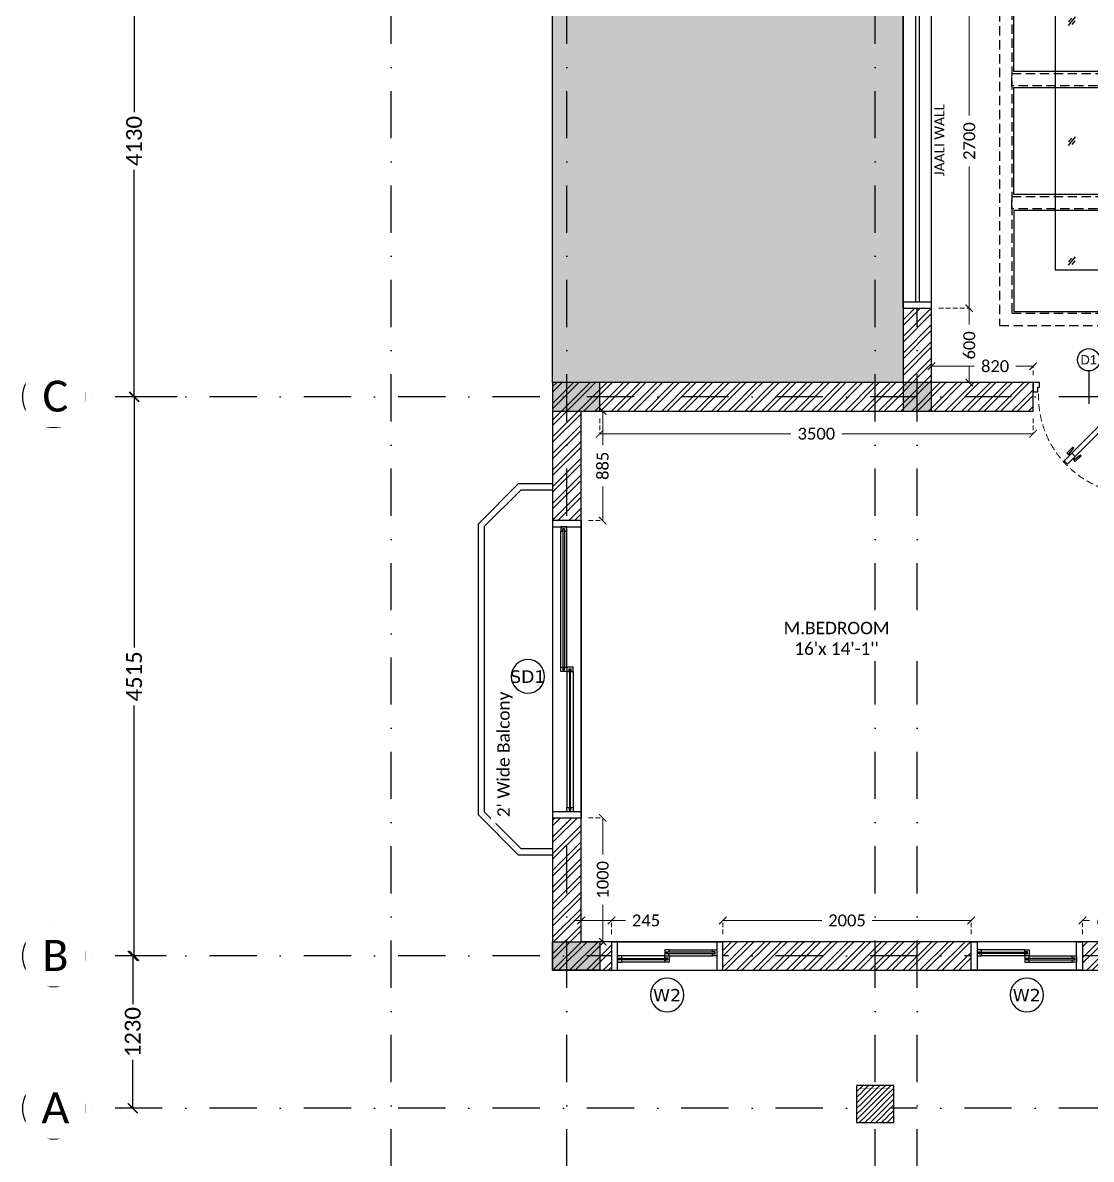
# Model space of a CAD drawing. Header units: millimetres. Extents: x -15000 to 28550, y -17045 to 28620.
# Drawn here: x -4280 to 4350, y -1527 to 7650 of the extents above; entities that cross this region are included whole.
import ezdxf
from ezdxf.enums import TextEntityAlignment as Align

# ---------------------------------------------------------------- set-up
doc = ezdxf.new("R2010")
doc.units = ezdxf.units.MM
doc.header["$LTSCALE"] = 150
for name, pattern in [('3BHK-W(SB)$0$HIDDEN', [0.375, 0.25, -0.125]), ('DASHDOTX2', [50.8, 25.4, -12.7, 0, -12.7]), ('DASHED', [0.75, 0.5, -0.25])]:
    doc.linetypes.add(name, pattern=pattern)
for name, color, linetype in [('ad-Column', 3, 'Continuous'), ('ad-Column Hatch', 125, 'Continuous'), ('ad-Door', 11, 'Continuous'), ('ad-Elevation 10', 8, 'Continuous'), ('ad-Furniture', 8, 'Continuous'), ('ad-Grid', 8, 'DASHDOTX2'), ('ad-MS Columns', 1, 'Continuous'), ('ad-Railing', 6, 'Continuous'), ('ad-RCC', 3, 'Continuous'), ('ad-RCC Hatch', 125, 'Continuous'), ('ad-Text main', 7, 'Continuous'), ('ad-Text Main_Door&window Label', 7, 'Continuous'), ('ad-Wall', 240, 'Continuous'), ('ad-Wall hatch', 8, 'Continuous')]:
    doc.layers.add(name, color=color, linetype=linetype)
doc.layers.add('ad-Dimension', color=5, linetype='Continuous', lineweight=0, true_color=0x0000ff)
doc.layers.add('ad-Glass Sectionline', color=140, linetype='Continuous', true_color=0x00bfff)
doc.layers.add('ad-Verandah', color=7, linetype='Continuous', true_color=0xa57c52)
doc.layers.get('ad-Furniture').off()
doc.styles.add('6 U T S R N_Typical Floor Plan$0$3BHK-E(NB)$0$grid_text', font='verdana.ttf', dxfattribs={"width": 0.9})
doc.styles.add('New Text Style', font='arial.ttf', dxfattribs={"height": 100})
doc.styles.get("Standard").update_dxf_attribs({"font": 'calibril.ttf'})
doc.dimstyles.new('A-75-DIM-INT (Framing)', dxfattribs={"dimscale": 100, "dimtxt": 0.8, "dimasz": 0.5, "dimexe": 0, "dimexo": 0.5, "dimgap": 0.5, "dimtad": 0, "dimdec": 0, "dimdsep": 46, "dimtxsty": 'Standard', "dimblk": 'ARCHTICK', "dimcen": 0.025, "dimclrd": 256, "dimclre": 256, "dimclrt": 256, "dimazin": 2, "dimtfac": 1, "dimtdec": 0, "dimtmove": 1, "dimatfit": 0, "dimldrblk": 'ARCHTICK', "dimfxl": 1, "dimtfill": 1, "dimtolj": 1, "dimtzin": 0, "dimarcsym": 0})

# ---------------------------------------------------------------- blocks, each defined once
blk = doc.blocks.new('_ArchTick')
at = {"color": 0, "linetype": 'ByBlock', "const_width": 0.15}
blk.add_lwpolyline([(-0.5, -0.5), (0.5, 0.5)], dxfattribs=at)
blk = doc.blocks.new('*D198')
at = {"layer": 'ad-Dimension', "lineweight": -2}
for p, q in [((-3032, 8760), (-3460.2, 8760)), ((-3380.2, 8760), (-3380.2, 6928.5)), ((-3380.2, 4630), (-3380.2, 6461.5)), ((-3132.1, 4630), (-3460.2, 4630))]:
    blk.add_line(p, q, dxfattribs=at)
at = {"layer": 'Defpoints', "color": 0}
for p in [(-2952, 8760), (-3380.2, 4630), (-3052.1, 4630)]:
    blk.add_point(p, dxfattribs=at)
at = {"layer": 'ad-Dimension', "lineweight": -2, "xscale": 80, "yscale": 80, "zscale": 80}
for p, rotation in [((-3380.2, 8760), 90), ((-3380.2, 4630), 270)]:
    blk.add_blockref('_ArchTick', p, dxfattribs=dict(at, rotation=rotation))
at = {"layer": 'ad-Dimension', "insert": (-3380.2, 6695), "char_height": 128, "attachment_point": 5, "rotation": 90, "bg_fill": 3, "box_fill_scale": 1.1, "bg_fill_color": 257, "bg_fill_transparency": 0}
blk.add_mtext('\\A1;4130', dxfattribs=at)
blk = doc.blocks.new('*D199')
at = {"layer": 'ad-Dimension', "lineweight": -2}
for p, q in [((-3032, 4630), (-3460.2, 4630)), ((-3380.2, 4630), (-3380.2, 2606.7)), ((-3380.2, 115), (-3380.2, 2138.3)), ((-3132.1, 115), (-3460.2, 115))]:
    blk.add_line(p, q, dxfattribs=at)
at = {"layer": 'Defpoints', "color": 0}
for p in [(-2952, 4630), (-3380.2, 115), (-3052.1, 115)]:
    blk.add_point(p, dxfattribs=at)
at = {"layer": 'ad-Dimension', "lineweight": -2, "xscale": 80, "yscale": 80, "zscale": 80}
for p, rotation in [((-3380.2, 4630), 90), ((-3380.2, 115), 270)]:
    blk.add_blockref('_ArchTick', p, dxfattribs=dict(at, rotation=rotation))
at = {"layer": 'ad-Dimension', "insert": (-3380.2, 2372.5), "char_height": 128, "attachment_point": 5, "rotation": 90, "bg_fill": 3, "box_fill_scale": 1.1, "bg_fill_color": 257, "bg_fill_transparency": 0}
blk.add_mtext('\\A1;4515', dxfattribs=at)
blk = doc.blocks.new('*D200')
at = {"layer": 'ad-Dimension', "lineweight": -2}
for p, q in [((-3121, 115), (-3471.3, 115)), ((-3391.3, 115), (-3391.3, -275.1)), ((-3391.3, -1115), (-3391.3, -724.9)), ((-3210.1, -1115), (-3471.3, -1115))]:
    blk.add_line(p, q, dxfattribs=at)
at = {"layer": 'Defpoints', "color": 0}
for p in [(-3041, 115), (-3391.3, -1115), (-3130.1, -1115)]:
    blk.add_point(p, dxfattribs=at)
at = {"layer": 'ad-Dimension', "lineweight": -2, "xscale": 80, "yscale": 80, "zscale": 80}
for p, rotation in [((-3391.3, 115), 90), ((-3391.3, -1115), 270)]:
    blk.add_blockref('_ArchTick', p, dxfattribs=dict(at, rotation=rotation))
at = {"layer": 'ad-Dimension', "insert": (-3391.3, -500), "char_height": 128, "attachment_point": 5, "rotation": 90, "bg_fill": 3, "box_fill_scale": 1.1, "bg_fill_color": 257, "bg_fill_transparency": 0}
blk.add_mtext('\\A1;1230', dxfattribs=at)
blk = doc.blocks.new('zw$6CCD')
at = {"transparency": 33554559}
h = blk.add_hatch(dxfattribs=at)
h.set_pattern_fill('GRASS', color=74, angle=180)
h.set_pattern_definition([(270, (2825, -5725), (17.96051, -17.96051), [4.7625, -31.15852]), (225, (2825, -5725), (17.96051, -17.96051), [4.7625, -20.6375]), (315, (2825, -5725), (17.96051, 17.96051), [4.7625, -20.6375])])
h.paths.add_polyline_path([(2830, -8875), (0, -8875), (0, -4975), (2830, -4975)])
h = blk.add_hatch(color=256, dxfattribs=at)
h.dxf.hatch_style = 1
h.set_gradient(color1=(153, 204, 0), color2=(63, 127, 0), tint=1, name='INVSPHERICAL')
h.paths.add_polyline_path([(2830, -8875), (0, -8875), (0, -4975), (2830, -4975)])
at = {"layer": 'ad-Elevation 10'}
blk.add_lwpolyline([(2830, -8875), (0, -8875), (0, -4975), (2830, -4975)], close=True, dxfattribs=at)
blk = doc.blocks.new('zw$EEF9')
at = {"layer": 'ad-Glass Sectionline'}
for points in [[(-28.2, -34.6), (28.2, 34.6)], [(-26.8, -5.8), (-3.4, 23.4)], [(-0.3, -27.4), (23.6, 1.4)]]:
    blk.add_lwpolyline(points, dxfattribs=at)
blk = doc.blocks.new('A$C27ce84ff')
at = {"true_color": 0x7f5f3f, "transparency": 33554610}
h = blk.add_hatch(dxfattribs=at)
h.set_pattern_fill('DOTS', color=37, scale=20, angle=360)
h.set_pattern_definition([(360, (-800139.518, 271344.397), (15.875, 31.75), [0, -31.75])])
h.paths.add_polyline_path([(450, -2530), (2915, -2530), (2915, -450), (450, -450)])
at = {"layer": 'ad-Elevation 10', "linetype": 'DASHED'}
for points in [[(0, -2980), (3365, -2980), (3365, 0), (0, 0)], [(100, -2880), (3265, -2880), (3265, -100), (100, -100)], [(1071.7, -100), (1171.7, -100), (1171.7, -2880), (1071.7, -2880)], [(2193.3, -100), (2293.3, -100), (2293.3, -2880), (2193.3, -2880)], [(100, -943.3), (3265, -943.3), (3265, -1043.3), (100, -1043.3)], [(100, -1936.7), (3265, -1936.7), (3265, -2036.7), (100, -2036.7)]]:
    blk.add_lwpolyline(points, close=True, dxfattribs=at)
at = {"layer": 'ad-Elevation 10'}
blk.add_lwpolyline([(450, -2530), (2915, -2530), (2915, -450), (450, -450)], close=True, dxfattribs=at)
at = {"layer": 'ad-Glass Sectionline', "transparency": 33554585}
for points in [[(115, -115), (1056.7, -115), (1056.7, -928.3), (115, -928.3)], [(1186.7, -115), (2178.3, -115), (2178.3, -928.3), (1186.7, -928.3)], [(2308.3, -115), (3250, -115), (3250, -928.3), (2308.3, -928.3)], [(115, -1058.3), (1056.7, -1058.3), (1056.7, -1921.7), (115, -1921.7)], [(1186.7, -1058.3), (2178.3, -1058.3), (2178.3, -1921.7), (1186.7, -1921.7)], [(2308.3, -1058.3), (3250, -1058.3), (3250, -1921.7), (2308.3, -1921.7)], [(1056.7, -2051.7), (115, -2051.7), (115, -2865), (1056.7, -2865)], [(1186.7, -2051.7), (2178.3, -2051.7), (2178.3, -2865), (1186.7, -2865)], [(2308.3, -2051.7), (3250, -2051.7), (3250, -2865), (2308.3, -2865)]]:
    blk.add_lwpolyline(points, close=True, dxfattribs=at)
for p in [(585.8, -521.7), (1682.5, -521.7), (2779.2, -521.7), (585.8, -1490), (1682.4, -1488.3), (2779.2, -1490), (585.8, -2458.3), (1682.5, -2458.3), (2779.2, -2458.3)]:
    blk.add_blockref('zw$EEF9', p)
at = {"layer": 'ad-Text main', "insert": (1682.5, 80.9), "char_height": 80, "width": 1164.819, "attachment_point": 5}
blk.add_mtext('SKYLIGHT ABOVE', dxfattribs=at)
blk = doc.blocks.new('zw$66EE')
blk.add_blockref('A$C27ce84ff', (3610, 8185))
blk = doc.blocks.new('6 U T S R N_Typical Floor Plan$0$ad_Window Tag')
blk.add_circle((0, 0), 150)
at = {"style": '6 U T S R N_Typical Floor Plan$0$3BHK-E(NB)$0$grid_text', "width": 0.9}
blk.add_attdef('D1', text='', height=125, dxfattribs=at).set_placement((0, 0), align=Align.MIDDLE_CENTER)
blk = doc.blocks.new('zw$6540')
at = {"layer": 'ad-Text Main_Door&window Label'}
ref = blk.add_blockref('6 U T S R N_Typical Floor Plan$0$ad_Window Tag', (925, -200), dxfattribs=dict(at, xscale=-0.9, yscale=0.9, zscale=0.9))
ref.add_attrib('D1', 'W2', dxfattribs={"height": 101.25, "rotation": 2160, "style": '6 U T S R N_Typical Floor Plan$0$3BHK-E(NB)$0$grid_text'}).set_placement((924, -202.1), align=Align.MIDDLE_CENTER)
ref = blk.add_blockref('6 U T S R N_Typical Floor Plan$0$ad_Window Tag', (3830, -200), dxfattribs=dict(at, xscale=-0.9, yscale=0.9, zscale=0.9))
ref.add_attrib('D1', 'W2', dxfattribs={"height": 101.25, "rotation": 2160, "style": '6 U T S R N_Typical Floor Plan$0$3BHK-E(NB)$0$grid_text'}).set_placement((3829, -202.1), align=Align.MIDDLE_CENTER)
at = {"layer": 'ad-Text main', "insert": (-384.4, 2354.5), "char_height": 100, "width": 2237.11, "attachment_point": 5, "rotation": 90, "bg_fill": 2}
blk.add_mtext("\\pxqd;2' Wide Balcony", dxfattribs=at)
at = {"layer": 'ad-Text main', "insert": (2293.2, 2679.1), "char_height": 100, "width": 1741.287, "attachment_point": 5, "bg_fill": 2}
blk.add_mtext("M.BEDROOM^J16'x 14'-1''", dxfattribs=at)
at = {"layer": 'ad-Text Main_Door&window Label'}
ref = blk.add_blockref('6 U T S R N_Typical Floor Plan$0$ad_Window Tag', (-200, 2372.5), dxfattribs=dict(at, xscale=-0.9, yscale=0.9, zscale=0.9))
ref.add_attrib('D1', 'SD1', dxfattribs={"height": 101.25, "rotation": 2160, "style": '6 U T S R N_Typical Floor Plan$0$3BHK-E(NB)$0$grid_text'}).set_placement((-201, 2370.4), align=Align.MIDDLE_CENTER)
blk = doc.blocks.new('*U149')
for p, q in [((-8, -111), (-42, -111)), ((-25, -128), (-25, -94)), ((-811, -761), (-796, -776)), ((-746, -826), (-761, -811))]:
    blk.add_line(p, q)
for points in [[(-1150, -100), (-1150, -50), (-1129, -50), (-1129, -36), (-1129, 0), (-1200, 0), (-1200, -100)], [(-50, -100), (0, -100), (0, 0), (-71, 0), (-71, -36), (-71, -50), (-50, -50)], [(-50, -100), (-131, -181), (-166, -145), (-85, -65)], [(-131, -181), (-747, -797), (-782, -762), (-166, -145)], [(-828, -878), (-747, -797), (-782, -762), (-863, -842)]]:
    blk.add_lwpolyline(points, close=True)
for points in [[(-808, -787), (-836, -760), (-773, -697), (-765, -705), (-822, -774)], [(-773, -823), (-745, -850), (-683, -788), (-690, -780), (-759, -837)]]:
    blk.add_lwpolyline(points)
blk.add_circle((-25, -111), 11.1)
at = {"color": 8, "linetype": 'DASHED', "lineweight": 0}
blk.add_arc((-93, -153), 1047, 178.1881, 271.8119, dxfattribs=at)
at = {"layer": 'ad-Text Main_Door&window Label'}
blk.add_line((-600, 125), (-600, -230), dxfattribs=at)
blk.add_circle((-600, 245), 120, dxfattribs=at)
at = {"layer": 'ad-Text Main_Door&window Label', "style": 'New Text Style'}
blk.add_attdef('D1', text='', height=100, dxfattribs=at).set_placement((-600, 245), align=Align.MIDDLE_CENTER)
blk = doc.blocks.new('$ZCDB_AUDIT_GENERATED_C77D')
blk.add_wipeout([(0, 230), (2400, 230), (2400, 0), (0, 0)]).dxf.layer = 'ad-Elevation 10'
at = {"layer": 'ad-Elevation 10'}
for points in [[(2400, 230), (0, 230)], [(2400, 0), (0, 0)]]:
    blk.add_lwpolyline(points, dxfattribs=at)
for points in [[(50, 0), (50, 230), (0, 230), (0, 0)], [(2350, 0), (2400, 0), (2400, 230), (2350, 230)], [(85, 83), (85, 65), (50, 65), (50, 115), (85, 115), (85, 97), (63, 97), (63, 83)], [(1217.5, 133), (1217.5, 115), (1182.5, 115), (1182.5, 165), (1217.5, 165), (1217.5, 147), (1195.5, 147), (1195.5, 133)], [(1182.5, 83), (1182.5, 65), (1217.5, 65), (1217.5, 115), (1182.5, 115), (1182.5, 97), (1204.5, 97), (1204.5, 83)], [(2315, 133), (2315, 115), (2350, 115), (2350, 165), (2315, 165), (2315, 147), (2337, 147), (2337, 133)]]:
    blk.add_lwpolyline(points, close=True, dxfattribs=at)
at = {"layer": 'ad-Glass Sectionline'}
for points in [[(1200, 95), (65, 95), (65, 85), (1200, 85)], [(1200, 145), (2335, 145), (2335, 135), (1200, 135)]]:
    blk.add_lwpolyline(points, close=True, dxfattribs=at)
for points in [[(1182.5, 115), (85, 115)], [(1217.5, 165), (2315, 165)], [(1217.5, 115), (2315, 115)], [(1182.5, 65), (85, 65)]]:
    blk.add_lwpolyline(points, dxfattribs=at)
blk = doc.blocks.new('*U144')
blk.add_blockref('$ZCDB_AUDIT_GENERATED_C77D', (0, 0))
blk = doc.blocks.new('$ZCDB_AUDIT_GENERATED_C7DC')
blk.add_wipeout([(0, 230), (900, 230), (900, 0), (0, 0)]).dxf.layer = 'ad-Elevation 10'
at = {"layer": 'ad-Elevation 10'}
for points in [[(900, 230), (0, 230)], [(900, 0), (0, 0)]]:
    blk.add_lwpolyline(points, dxfattribs=at)
for points in [[(50, 0), (50, 230), (0, 230), (0, 0)], [(850, 0), (900, 0), (900, 230), (850, 230)], [(85, 83), (85, 65), (50, 65), (50, 115), (85, 115), (85, 97), (63, 97), (63, 83)], [(467.5, 133), (467.5, 115), (432.5, 115), (432.5, 165), (467.5, 165), (467.5, 147), (445.5, 147), (445.5, 133)], [(432.5, 83), (432.5, 65), (467.5, 65), (467.5, 115), (432.5, 115), (432.5, 97), (454.5, 97), (454.5, 83)], [(815, 133), (815, 115), (850, 115), (850, 165), (815, 165), (815, 147), (837, 147), (837, 133)]]:
    blk.add_lwpolyline(points, close=True, dxfattribs=at)
at = {"layer": 'ad-Glass Sectionline'}
for points in [[(450, 95), (65, 95), (65, 85), (450, 85)], [(450, 145), (835, 145), (835, 135), (450, 135)]]:
    blk.add_lwpolyline(points, close=True, dxfattribs=at)
for points in [[(432.5, 115), (85, 115)], [(467.5, 165), (815, 165)], [(467.5, 115), (815, 115)], [(432.5, 65), (85, 65)]]:
    blk.add_lwpolyline(points, dxfattribs=at)
blk = doc.blocks.new('*U145')
blk.add_blockref('$ZCDB_AUDIT_GENERATED_C7DC', (0, 0))
blk = doc.blocks.new('zw$7F57')
at = {"layer": 'ad-Text main', "insert": (294.2, 7.4), "char_height": 80, "width": 631.603, "attachment_point": 5, "rotation": 90}
blk.add_mtext('JAALI WALL', dxfattribs=at)
blk.add_wipeout([(230, 1350), (230, -1350), (0, -1350), (0, 1350)]).dxf.layer = 'ad-Elevation 10'
at = {"layer": 'ad-Elevation 10'}
for points in [[(0, 1300), (230, 1300), (230, 1350), (0, 1350)], [(0, -1300), (0, -1350), (230, -1350), (230, -1300)]]:
    blk.add_lwpolyline(points, close=True, dxfattribs=at)
for points in [[(0, -1350), (0, 1350)], [(100, 1300), (100, -1300)], [(130, 1300), (130, -1300)], [(230, -1350), (230, 1350)]]:
    blk.add_lwpolyline(points, dxfattribs=at)
blk = doc.blocks.new('zw$6266')
at = {"layer": 'ad-Wall hatch', "transparency": 33554610}
h = blk.add_hatch(dxfattribs=at)
h.set_pattern_fill('ANSI32', color=256, scale=10)
h.set_pattern_definition([(45, (388744.33, 102900.03), (-67.35192, 67.35192), []), (45, (388789.235, 102900.03), (-67.35192, 67.35192), [])])
h.paths.add_polyline_path([(230, 8875), (230, 9105), (0, 9105), (0, 8645), (2830, 8645), (2830, 4745), (0, 4745), (0, 0), (9240, 0), (9240, 230), (8540, 230), (8540, 4745), (8310, 4745), (8310, 230), (230, 230), (230, 4515), (3880, 4515), (3880, 4745), (3060, 4745), (3060, 8875)])
at = {"layer": 'ad-Railing', "elevation": 0}
for points in [[(0, 930), (-275, 930), (-600, 1255), (-600, 3605), (-275, 3930), (0, 3930)], [(0, 980), (-254.3, 980), (-550, 1275.7), (-550, 3584.3), (-254.3, 3880), (0, 3880)]]:
    blk.add_lwpolyline(points, dxfattribs=at)
at = {"layer": 'ad-Door', "ltscale": 5, "xscale": 0.7499999997027537, "yscale": 0.7499999997027537, "zscale": 0.7499999997027537}
blk.add_blockref('*U149', (4780, 4745), dxfattribs=at).add_auto_attribs({'D1': 'D1'})
for name, p, rotation in [('*U144', (230, 1230), 90), ('*U145', (1375, 230), 179.9999999999999)]:
    blk.add_blockref(name, p, dxfattribs=dict(rotation=rotation))
at = {"xscale": -1, "rotation": 179.9999999999999}
blk.add_blockref('*U145', (3380, 230), dxfattribs=at)
at = {"layer": 'ad-Furniture'}
blk.add_blockref('zw$7F57', (2830, 6695), dxfattribs=at)
at = {"layer": 'ad-Wall'}
blk.add_lwpolyline([(230, 8875), (230, 9105), (0, 9105), (0, 8645), (2830, 8645), (2830, 4745), (0, 4745), (0, 0), (9240, 0), (9240, 230), (8540, 230), (8540, 4745), (8310, 4745), (8310, 230), (230, 230), (230, 4515), (3880, 4515), (3880, 4745), (3060, 4745), (3060, 8875)], close=True, dxfattribs=at)
blk = doc.blocks.new('zw$B0BD')
blk.add_wipeout([(0, 0), (250, 0), (250, -250), (0, -250)])
at = {"layer": 'ad-MS Columns'}
h = blk.add_hatch(dxfattribs=at)
h.set_pattern_fill('ANSI31', color=256, scale=10)
h.set_pattern_definition([(45, (4e-12, -250), (-22.4506, 22.4506), [])])
h.paths.add_polyline_path([(0, 0), (250, 0), (250, -250), (0, -250)])
at = {"layer": 'ad-MS Columns', "const_width": 1}
blk.add_lwpolyline([(0, 0), (250, 0), (250, -250), (0, -250)], close=True, dxfattribs=at)
blk = doc.blocks.new('A$Cc8f236af')
at = {"layer": 'ad-MS Columns'}
blk.add_blockref('zw$B0BD', (-9640, -14575), dxfattribs=at)
blk = doc.blocks.new('zw$6AA0')
at = {"layer": 'ad-Column Hatch', "transparency": 33554687}
h = blk.add_hatch(color=256, dxfattribs=at)
h.dxf.hatch_style = 1
h.paths.add_polyline_path([(0, -230), (380, -230), (380, 0), (0, 0)])
at = {"layer": 'ad-Column'}
blk.add_lwpolyline([(0, -230), (380, -230), (380, 0), (0, 0)], close=True, dxfattribs=at)
blk = doc.blocks.new('zw$C199')
at = {"layer": 'ad-Column Hatch', "transparency": 33554687}
h = blk.add_hatch(color=256, dxfattribs=at)
h.dxf.hatch_style = 1
h.paths.add_polyline_path([(0, 0), (230, 0), (230, 230), (0, 230)])
at = {"layer": 'ad-Column'}
blk.add_lwpolyline([(0, 0), (230, 0), (230, 230), (0, 230)], close=True, dxfattribs=at)
blk = doc.blocks.new('A$C42b14ea2')
at = {"layer": 'ad-RCC Hatch', "transparency": 33554687}
h = blk.add_hatch(dxfattribs=at)
h.set_pattern_fill('ANSI31', color=256, scale=10)
h.set_pattern_definition([(45, (13250, 8645), (-22.45064, 22.45064), [])])
h.paths.add_polyline_path([(0, 0), (300, 0), (300, 300), (0, 300)])
at = {"layer": 'ad-RCC'}
blk.add_lwpolyline([(0, 0), (300, 0), (300, 300), (0, 300)], close=True, dxfattribs=at)
blk = doc.blocks.new('1625W_Columns')
at = {"layer": 'ad-Column'}
for name, p, rotation in [('zw$6AA0', (0, 4745), 359.9999999999993), ('zw$C199', (2830, 4515), 359.9999999999999)]:
    blk.add_blockref(name, p, dxfattribs=dict(at, rotation=rotation))
at = {"layer": 'ad-Column', "xscale": -1, "rotation": 179.9999999999999}
blk.add_blockref('zw$6AA0', (0, 0), dxfattribs=at)
at = {"layer": 'ad-RCC'}
blk.add_blockref('A$C42b14ea2', (2455, -1230), dxfattribs=at)
blk = doc.blocks.new('1625_West Villa')
at = {"layer": 'ad-Verandah'}
blk.add_blockref('zw$6CCD', (0, 13620), dxfattribs=at)
at = {"layer": 'ad-Furniture'}
blk.add_blockref('zw$66EE', (0, 0), dxfattribs=at)
blk.add_blockref('zw$6266', (0, 0))
blk.add_blockref('1625W_Columns', (0, 0))
at = {"layer": 'ad-MS Columns'}
blk.add_blockref('A$Cc8f236af', (12120, 13620), dxfattribs=at)
at = {"layer": 'ad-Text main'}
blk.add_blockref('zw$6540', (0, 0), dxfattribs=at)
blk = doc.blocks.new('*D39')
at = {"layer": 'ad-Dimension', "linetype": '3BHK-W(SB)$0$HIDDEN', "lineweight": -2}
for p, q in [((3120, -5575), (3365.2, -5575)), ((3120, -8275), (3365.2, -8275))]:
    blk.add_line(p, q, dxfattribs=at)
at = {"layer": 'ad-Dimension', "lineweight": -2}
for p, q in [((3365.2, -5575), (3365.2, -6719.3)), ((3365.2, -8275), (3365.2, -7130.7))]:
    blk.add_line(p, q, dxfattribs=at)
at = {"layer": 'Defpoints', "color": 0}
for p in [(3060, -5575), (3060, -8275), (3365.2, -8275)]:
    blk.add_point(p, dxfattribs=at)
at = {"layer": 'ad-Dimension', "lineweight": -2, "xscale": 60, "yscale": 60, "zscale": 60}
for p, rotation in [((3365.2, -5575), 90), ((3365.2, -8275), 270)]:
    blk.add_blockref('_ArchTick', p, dxfattribs=dict(at, rotation=rotation))
at = {"layer": 'ad-Dimension', "insert": (3365.2, -6925), "char_height": 96, "attachment_point": 5, "rotation": 90, "bg_fill": 3, "box_fill_scale": 1.1, "bg_fill_color": 257, "bg_fill_transparency": 0}
blk.add_mtext('\\A1;2700', dxfattribs=at)
blk = doc.blocks.new('*D40')
at = {"layer": 'ad-Dimension', "linetype": '3BHK-W(SB)$0$HIDDEN', "lineweight": -2}
for p, q in [((3120, -8275), (3365.2, -8275)), ((3120, -8875), (3365.2, -8875))]:
    blk.add_line(p, q, dxfattribs=at)
at = {"layer": 'ad-Dimension', "lineweight": -2}
for p, q in [((3365.2, -8275), (3365.2, -8407.3)), ((3365.2, -8875), (3365.2, -8742.7))]:
    blk.add_line(p, q, dxfattribs=at)
at = {"layer": 'Defpoints', "color": 0}
for p in [(3060, -8275), (3060, -8875), (3365.2, -8875)]:
    blk.add_point(p, dxfattribs=at)
at = {"layer": 'ad-Dimension', "lineweight": -2, "xscale": 60, "yscale": 60, "zscale": 60}
for p, rotation in [((3365.2, -8275), 90), ((3365.2, -8875), 270)]:
    blk.add_blockref('_ArchTick', p, dxfattribs=dict(at, rotation=rotation))
at = {"layer": 'ad-Dimension', "insert": (3365.2, -8575), "char_height": 96, "attachment_point": 5, "rotation": 90, "bg_fill": 3, "box_fill_scale": 1.1, "bg_fill_color": 257, "bg_fill_transparency": 0}
blk.add_mtext('\\A1;600', dxfattribs=at)
blk = doc.blocks.new('*D59')
at = {"layer": 'ad-Dimension', "linetype": '3BHK-W(SB)$0$HIDDEN', "lineweight": -2}
for p, q in [((380, -9165), (380, -9288.6)), ((3880, -9165), (3880, -9288.6))]:
    blk.add_line(p, q, dxfattribs=at)
at = {"layer": 'ad-Dimension', "lineweight": -2}
for p, q in [((380, -9288.6), (1923.8, -9288.6)), ((3880, -9288.6), (2336.2, -9288.6))]:
    blk.add_line(p, q, dxfattribs=at)
at = {"layer": 'Defpoints', "color": 0}
for p in [(380, -9105), (3880, -9105), (3880, -9288.6)]:
    blk.add_point(p, dxfattribs=at)
at = {"layer": 'ad-Dimension', "lineweight": -2, "xscale": 60, "yscale": 60, "zscale": 60, "rotation": 180}
blk.add_blockref('_ArchTick', (380, -9288.6), dxfattribs=at)
at = {"layer": 'ad-Dimension', "lineweight": -2, "xscale": 60, "yscale": 60, "zscale": 60}
blk.add_blockref('_ArchTick', (3880, -9288.6), dxfattribs=at)
at = {"layer": 'ad-Dimension', "insert": (2130, -9288.6), "char_height": 96, "attachment_point": 5, "bg_fill": 3, "box_fill_scale": 1.1, "bg_fill_color": 257, "bg_fill_transparency": 0}
blk.add_mtext('\\A1;3500', dxfattribs=at)
blk = doc.blocks.new('*D60')
at = {"layer": 'ad-Dimension', "linetype": '3BHK-W(SB)$0$HIDDEN', "lineweight": -2}
for p, q in [((290, -9105), (404.5, -9105)), ((290, -9990), (404.5, -9990))]:
    blk.add_line(p, q, dxfattribs=at)
at = {"layer": 'ad-Dimension', "lineweight": -2}
for p, q in [((404.5, -9105), (404.5, -9380.9)), ((404.5, -9990), (404.5, -9714.1))]:
    blk.add_line(p, q, dxfattribs=at)
at = {"layer": 'Defpoints', "color": 0}
for p in [(230, -9105), (230, -9990), (404.5, -9990)]:
    blk.add_point(p, dxfattribs=at)
at = {"layer": 'ad-Dimension', "lineweight": -2, "xscale": 60, "yscale": 60, "zscale": 60}
for p, rotation in [((404.5, -9105), 90), ((404.5, -9990), 270)]:
    blk.add_blockref('_ArchTick', p, dxfattribs=dict(at, rotation=rotation))
at = {"layer": 'ad-Dimension', "insert": (404.5, -9547.5), "char_height": 96, "attachment_point": 5, "rotation": 90, "bg_fill": 3, "box_fill_scale": 1.1, "bg_fill_color": 257, "bg_fill_transparency": 0}
blk.add_mtext('\\A1;885', dxfattribs=at)
blk = doc.blocks.new('*D61')
at = {"layer": 'ad-Dimension', "linetype": '3BHK-W(SB)$0$HIDDEN', "lineweight": -2}
for p, q in [((290, -12390), (404.5, -12390)), ((290, -13390), (404.5, -13390))]:
    blk.add_line(p, q, dxfattribs=at)
at = {"layer": 'ad-Dimension', "lineweight": -2}
for p, q in [((404.5, -12390), (404.5, -12686.6)), ((404.5, -13390), (404.5, -13093.4))]:
    blk.add_line(p, q, dxfattribs=at)
at = {"layer": 'Defpoints', "color": 0}
for p in [(230, -12390), (230, -13390), (404.5, -13390)]:
    blk.add_point(p, dxfattribs=at)
at = {"layer": 'ad-Dimension', "lineweight": -2, "xscale": 60, "yscale": 60, "zscale": 60}
for p, rotation in [((404.5, -12390), 90), ((404.5, -13390), 270)]:
    blk.add_blockref('_ArchTick', p, dxfattribs=dict(at, rotation=rotation))
at = {"layer": 'ad-Dimension', "insert": (404.5, -12890), "char_height": 96, "attachment_point": 5, "rotation": 90, "bg_fill": 3, "box_fill_scale": 1.1, "bg_fill_color": 257, "bg_fill_transparency": 0}
blk.add_mtext('\\A1;1000', dxfattribs=at)
blk = doc.blocks.new('*D62')
at = {"layer": 'ad-Dimension', "lineweight": -2}
for p, q in [((230, -13218.6), (170, -13218.6)), ((230, -13218.6), (475, -13218.6)), ((475, -13218.6), (588.7, -13218.6)), ((475, -13218.6), (535, -13218.6))]:
    blk.add_line(p, q, dxfattribs=at)
at = {"layer": 'ad-Dimension', "linetype": '3BHK-W(SB)$0$HIDDEN', "lineweight": -2}
for p, q in [((230, -13330), (230, -13218.6)), ((475, -13330), (475, -13218.6))]:
    blk.add_line(p, q, dxfattribs=at)
at = {"layer": 'Defpoints', "color": 0}
for p in [(475, -13218.6), (230, -13390), (475, -13390)]:
    blk.add_point(p, dxfattribs=at)
at = {"layer": 'ad-Dimension', "lineweight": -2, "xscale": 60, "yscale": 60, "zscale": 60}
blk.add_blockref('_ArchTick', (230, -13218.6), dxfattribs=at)
at = {"layer": 'ad-Dimension', "lineweight": -2, "xscale": 60, "yscale": 60, "zscale": 60, "rotation": 180}
blk.add_blockref('_ArchTick', (475, -13218.6), dxfattribs=at)
at = {"layer": 'ad-Dimension', "insert": (753.9, -13218.6), "char_height": 96, "attachment_point": 5, "bg_fill": 3, "box_fill_scale": 1.1, "bg_fill_color": 257, "bg_fill_transparency": 0}
blk.add_mtext('\\A1;245', dxfattribs=at)
blk = doc.blocks.new('*D63')
at = {"layer": 'ad-Dimension', "linetype": '3BHK-W(SB)$0$HIDDEN', "lineweight": -2}
for p, q in [((1375, -13330), (1375, -13218.6)), ((3380, -13330), (3380, -13218.6))]:
    blk.add_line(p, q, dxfattribs=at)
at = {"layer": 'ad-Dimension', "lineweight": -2}
for p, q in [((1375, -13218.6), (2173.9, -13218.6)), ((3380, -13218.6), (2581.1, -13218.6))]:
    blk.add_line(p, q, dxfattribs=at)
at = {"layer": 'Defpoints', "color": 0}
for p in [(3380, -13218.6), (1375, -13390), (3380, -13390)]:
    blk.add_point(p, dxfattribs=at)
at = {"layer": 'ad-Dimension', "lineweight": -2, "xscale": 60, "yscale": 60, "zscale": 60, "rotation": 180}
blk.add_blockref('_ArchTick', (1375, -13218.6), dxfattribs=at)
at = {"layer": 'ad-Dimension', "lineweight": -2, "xscale": 60, "yscale": 60, "zscale": 60}
blk.add_blockref('_ArchTick', (3380, -13218.6), dxfattribs=at)
at = {"layer": 'ad-Dimension', "insert": (2377.5, -13218.6), "char_height": 96, "attachment_point": 5, "bg_fill": 3, "box_fill_scale": 1.1, "bg_fill_color": 257, "bg_fill_transparency": 0}
blk.add_mtext('\\A1;2005', dxfattribs=at)
blk = doc.blocks.new('*D64')
at = {"layer": 'ad-Dimension', "linetype": '3BHK-W(SB)$0$HIDDEN', "lineweight": -2}
for p, q in [((4280, -13330), (4280, -13218.6)), ((4880, -13330), (4880, -13218.6))]:
    blk.add_line(p, q, dxfattribs=at)
at = {"layer": 'ad-Dimension', "lineweight": -2}
for p, q in [((4280, -13218.6), (4337.3, -13218.6)), ((4880, -13218.6), (4672.7, -13218.6))]:
    blk.add_line(p, q, dxfattribs=at)
at = {"layer": 'Defpoints', "color": 0}
for p in [(4880, -13218.6), (4280, -13390), (4880, -13390)]:
    blk.add_point(p, dxfattribs=at)
at = {"layer": 'ad-Dimension', "lineweight": -2, "xscale": 60, "yscale": 60, "zscale": 60, "rotation": 180}
blk.add_blockref('_ArchTick', (4280, -13218.6), dxfattribs=at)
at = {"layer": 'ad-Dimension', "lineweight": -2, "xscale": 60, "yscale": 60, "zscale": 60}
blk.add_blockref('_ArchTick', (4880, -13218.6), dxfattribs=at)
at = {"layer": 'ad-Dimension', "insert": (4505, -13218.6), "char_height": 96, "attachment_point": 5, "bg_fill": 3, "box_fill_scale": 1.1, "bg_fill_color": 257, "bg_fill_transparency": 0}
blk.add_mtext('\\A1;600', dxfattribs=at)
blk = doc.blocks.new('*D69')
at = {"layer": 'ad-Dimension', "linetype": '3BHK-W(SB)$0$HIDDEN', "lineweight": -2}
for p, q in [((3060, -8815), (3060, -8743.1)), ((3880, -8815), (3880, -8743.1))]:
    blk.add_line(p, q, dxfattribs=at)
at = {"layer": 'ad-Dimension', "lineweight": -2}
for p, q in [((3060, -8743.1), (3404.9, -8743.1)), ((3880, -8743.1), (3742.2, -8743.1))]:
    blk.add_line(p, q, dxfattribs=at)
at = {"layer": 'Defpoints', "color": 0}
for p in [(3880, -8743.1), (3060, -8875), (3880, -8875)]:
    blk.add_point(p, dxfattribs=at)
at = {"layer": 'ad-Dimension', "lineweight": -2, "xscale": 60, "yscale": 60, "zscale": 60, "rotation": 180}
blk.add_blockref('_ArchTick', (3060, -8743.1), dxfattribs=at)
at = {"layer": 'ad-Dimension', "lineweight": -2, "xscale": 60, "yscale": 60, "zscale": 60}
blk.add_blockref('_ArchTick', (3880, -8743.1), dxfattribs=at)
at = {"layer": 'ad-Dimension', "insert": (3573.6, -8743.1), "char_height": 96, "attachment_point": 5, "bg_fill": 3, "box_fill_scale": 1.1, "bg_fill_color": 257, "bg_fill_transparency": 0}
blk.add_mtext('\\A1;820', dxfattribs=at)
blk = doc.blocks.new('1625W_Grid')
at = {"layer": 'ad-Grid', "ltscale": 0.1}
for points in [[(3298.6, -3643.6), (3298.6, -3393.6), (2945, -3190), (2945, 15870), (3298.6, 16073.6), (3298.6, 16323.6)], [(-1305, -3190), (-1305, 15870)], [(115, -3190), (115, 15870)], [(2605, -3190), (2605, 15870)]]:
    blk.add_lwpolyline(points, dxfattribs=at)
at = {"layer": 'ad-Grid', "color": 7, "linetype": 'ByBlock'}
for centre in [(-4030, 4630), (-4030, 115), (-4030, -1115)]:
    blk.add_circle(centre, 250, dxfattribs=at)
at = {"layer": 'ad-Text main', "char_height": 250, "width": 227.385, "attachment_point": 5, "bg_fill": 2}
for s, insert in [('{\\fCalibri|b0|i0|c0|p34;C}', (-4016.5, 4634)), ('{\\fCalibri|b0|i0|c0|p34;B}', (-4016.5, 119)), ('{\\fCalibri|b0|i0|c0|p34;A}', (-4016.5, -1111))]:
    blk.add_mtext(s, dxfattribs=dict(at, insert=insert))
at = {"layer": 'ad-Grid', "ltscale": 0.1}
for points in [[(15900, 4630), (-3780, 4630)], [(15900, 115), (-3780, 115)], [(15900, -1115), (-3780, -1115)]]:
    blk.add_lwpolyline(points, dxfattribs=at)
at = {"layer": 'ad-Dimension'}
dim = blk.add_linear_dim(base=(-3380.2, 4630), p1=(-2952, 8760), p2=(-3052.1, 4630), angle=90, dimstyle='A-75-DIM-INT (Framing)', override={"dimscale": 80, "dimblk": 'ArchTick', "dimclrd": 256, "dimclre": 256, "dimfxl": 10, "dimtfill": 1, "dimtfillclr": 0}, dxfattribs=at)
dim.commit()
dim.dimension.update_dxf_attribs({"geometry": '*D198', "text_midpoint": (-3380.2, 6695)})
dim = blk.add_linear_dim(base=(-3380.2, 115), p1=(-2952, 4630), p2=(-3052.1, 115), angle=90, dimstyle='A-75-DIM-INT (Framing)', override={"dimscale": 80, "dimblk": 'ArchTick', "dimclrd": 256, "dimclre": 256, "dimfxl": 10, "dimtfill": 1, "dimtfillclr": 0}, dxfattribs=at)
dim.commit()
dim.dimension.update_dxf_attribs({"geometry": '*D199', "text_midpoint": (-3380.2, 2372.5)})
dim = blk.add_linear_dim(base=(-3391.3, -1115), p1=(-3041, 115), p2=(-3130.1, -1115), angle=90, dimstyle='A-75-DIM-INT (Framing)', override={"dimscale": 80, "dimclrd": 256, "dimclre": 256, "dimfxl": 10}, dxfattribs=at)
dim.commit()
dim.dimension.update_dxf_attribs({"geometry": '*D200', "text_midpoint": (-3391.3, -500)})
blk = doc.blocks.new('zw$FA3C')
at = {"layer": 'ad-Dimension'}
for base, p1, p2, picture, middle in [((3365.2, -8275), (3060, -5575), (3060, -8275), '*D39', (3365.2, -6925)), ((404.5, -13390), (230, -12390), (230, -13390), '*D61', (404.5, -12890))]:
    dim = blk.add_linear_dim(base=base, p1=p1, p2=p2, angle=90, dimstyle='A-75-DIM-INT (Framing)', override={"dimscale": 120, "dimblk": 'ArchTick', "dimfxl": 10, "dimtfill": 1, "dimtfillclr": 0}, dxfattribs=at)
    dim.commit()
    dim.dimension.update_dxf_attribs({"geometry": picture, "text_midpoint": middle})
for base, p1, p2, picture, middle in [((3880, -9288.6), (380, -9105), (3880, -9105), '*D59', (2130, -9288.6)), ((3380, -13218.6), (1375, -13390), (3380, -13390), '*D63', (2377.5, -13218.6))]:
    dim = blk.add_linear_dim(base=base, p1=p1, p2=p2, dimstyle='A-75-DIM-INT (Framing)', override={"dimscale": 120, "dimblk": 'ArchTick', "dimfxl": 10, "dimtfill": 1, "dimtfillclr": 0}, dxfattribs=at)
    dim.commit()
    dim.dimension.update_dxf_attribs({"geometry": picture, "text_midpoint": middle})
dim = blk.add_linear_dim(base=(4880, -13218.6), p1=(4280, -13390), p2=(4880, -13390), dimstyle='A-75-DIM-INT (Framing)', override={"dimscale": 120, "dimblk": 'ArchTick', "dimfxl": 10, "dimtfill": 1, "dimtfillclr": 0}, dxfattribs=at)
dim.commit()
dim.dimension.update_dxf_attribs({"geometry": '*D64', "text_midpoint": (4505, -13218.6), "dimtype": 128})
for base, p1, p2, picture, middle in [((3365.2, -8875), (3060, -8275), (3060, -8875), '*D40', (3365.2, -8575)), ((404.5, -9990), (230, -9105), (230, -9990), '*D60', (404.5, -9547.5))]:
    dim = blk.add_linear_dim(base=base, p1=p1, p2=p2, angle=90, dimstyle='A-75-DIM-INT (Framing)', override={"dimscale": 120, "dimblk": 'ArchTick', "dimfxl": 10, "dimtfill": 1, "dimtfillclr": 0}, dxfattribs=at)
    dim.commit()
    dim.dimension.update_dxf_attribs({"geometry": picture, "text_midpoint": middle})
dim = blk.add_linear_dim(base=(475, -13218.6), p1=(230, -13390), p2=(475, -13390), dimstyle='A-75-DIM-INT (Framing)', override={"dimscale": 120, "dimblk": 'ArchTick', "dimfxl": 10, "dimtfill": 1, "dimtfillclr": 0}, dxfattribs=at)
dim.commit()
dim.dimension.update_dxf_attribs({"geometry": '*D62', "text_midpoint": (753.9, -13218.6), "dimtype": 128})
dim = blk.add_linear_dim(base=(3880, -8743.1), p1=(3060, -8875), p2=(3880, -8875), dimstyle='A-75-DIM-INT (Framing)', override={"dimscale": 120, "dimblk": 'ArchTick', "dimfxl": 10, "dimtfill": 1, "dimtfillclr": 0}, dxfattribs=at)
dim.commit()
dim.dimension.update_dxf_attribs({"geometry": '*D69', "text_midpoint": (3573.6, -8743.1), "dimtype": 128})

msp = doc.modelspace()

# ---------------------------------------------------------------- block references
msp.add_blockref('1625W_Grid', (0, 0))

# ---------------------------------------------------------------- next in the draw order: block references
msp.add_blockref('1625_West Villa', (0, 0))

# ---------------------------------------------------------------- next in the draw order: block references
at = {"layer": 'ad-Dimension'}
msp.add_blockref('zw$FA3C', (0, 13620), dxfattribs=at)

doc.saveas('drawing.dxf')
